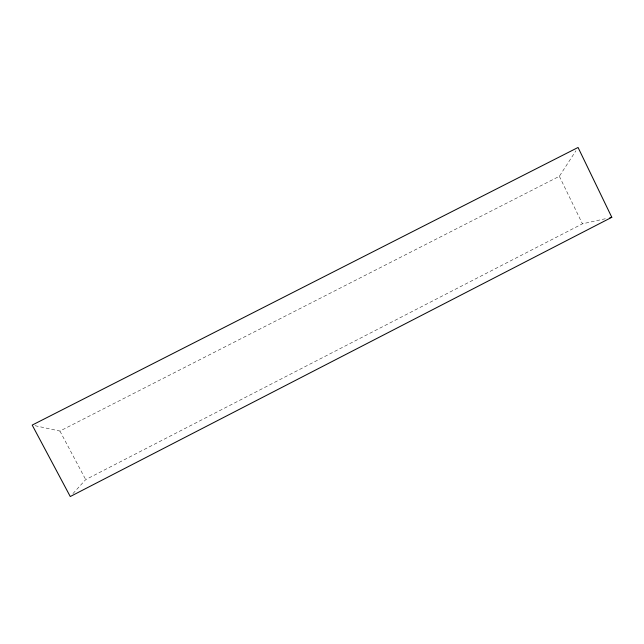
<?xml version="1.0" encoding="UTF-8"?>
<svg xmlns="http://www.w3.org/2000/svg" width="644" height="644" viewBox="0 0 644 644"><rect width="100%" height="100%" fill="white"/><g stroke="black" fill="none" stroke-linecap="round" stroke-linejoin="round"><path stroke-width="0.48" stroke-dasharray="3.22 2.42" d="M35.066 425.708L59.924 431.061L559.354 176.287L575.929 150.768M72.941 493.586L85.7 479.611L582.434 223.83L606.906 218.388M59.924 431.061L85.7 479.611M559.354 176.287L582.434 223.83"/><path stroke-width="0.97" d="M611.8 217.302L70.26 496.532L32.2 425.088L578.062 147.468L611.8 217.302L609.844 217.736"/></g></svg>
